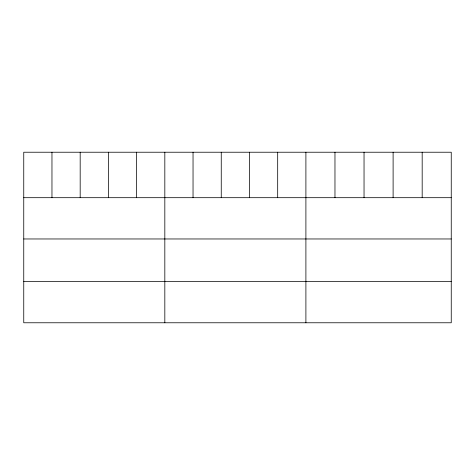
<?xml version="1.0" encoding="UTF-8"?>
<svg xmlns="http://www.w3.org/2000/svg" width="475" height="475" viewBox="0 0 475 475"><rect width="100%" height="100%" fill="white"/><g stroke="black" fill="none" stroke-linecap="round" stroke-linejoin="round"><path stroke-width="0.71" d="M451.25 197.689L451.25 322.774L23.75 322.774L23.75 152.226L451.25 152.226L451.25 197.689L23.75 197.689M23.75 238.967L451.25 238.967M23.75 281.497L451.25 281.497M422.18 152.226L422.18 197.689M393.11 152.226L393.11 197.689M364.04 152.226L364.04 197.689M334.97 152.226L334.97 197.689M305.9 152.226L305.9 322.774M277.685 152.226L277.685 197.689M249.47 152.226L249.47 197.689M221.255 152.226L221.255 197.689M193.04 152.226L193.04 197.689M164.825 152.226L164.825 322.774M136.61 152.226L136.61 197.689M108.395 152.226L108.395 197.689M80.18 152.226L80.18 197.689M51.965 152.226L51.965 197.689"/></g></svg>
